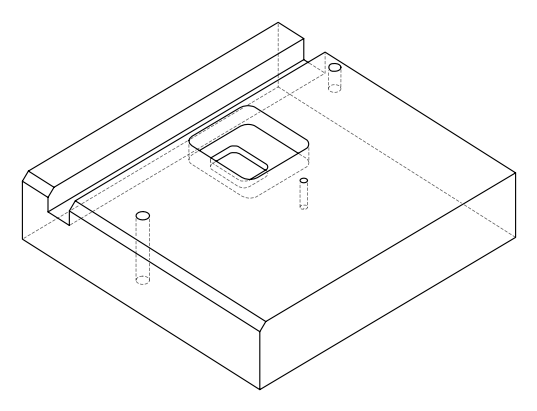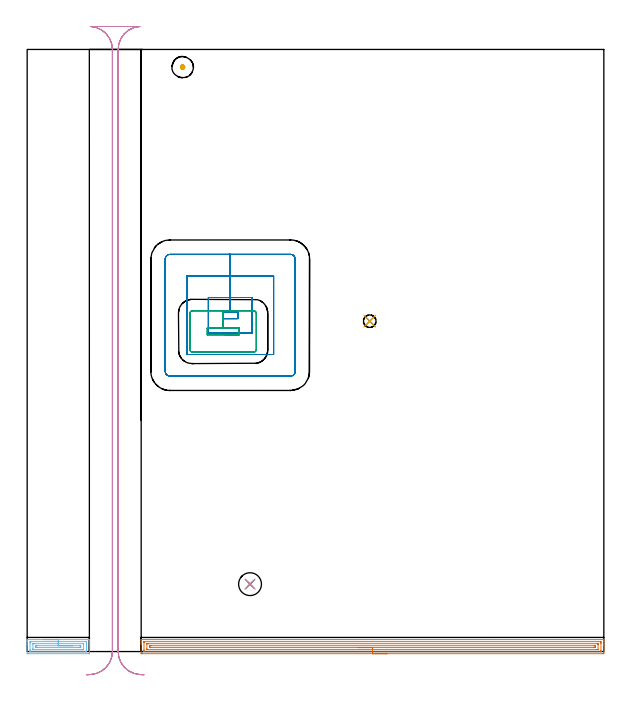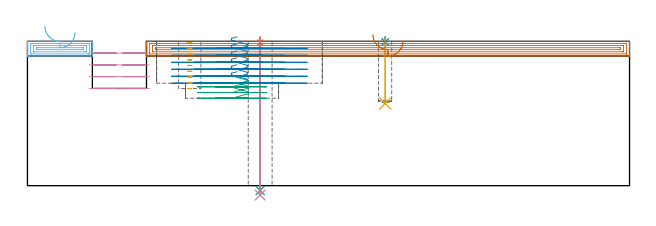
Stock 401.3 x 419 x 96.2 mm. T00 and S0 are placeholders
(PLAN: 11 operations, 8 tool changes, 32.9 min)
(1 SPOT_DRILL | STEP1HOLE | NXT0321_9005460120000 | 0.03 min | 4 mm3)
(2 SPOT_DRILL_1 | STEP1POCKET | NXT0321_9005460120000 | 0.03 min | 1 mm3)
(3 DRILL_THROUGH_HOLE_INTO_CENTER | STEP1HOLE | NXT0301_065 | 0.41 min | 6635 mm3)
(4 DRILL_TO_ENLARGE_THROUGH_HOLE | STEP1HOLE | UGT0301_241 | 0.42 min | 12422 mm3)
(5 DRILL_BLIND_HOLE_INTO_CENTER | STEP1POCKET | NXT0301_059 | 0.18 min | 2438 mm3)
(6 AREA_MILL | FG_CHAMFER_SURFACE | UGT0205_001 | 1.59 min | 2357 mm3)
(7 AREA_MILL_1 | FG_CHAMFER_SURFACE_1 | UGT0205_001 | 10.51 min | 15743 mm3)
(8 MILL_RECTANGULAR_POCKET | POCKET_RECTANGULAR_STRAIGHT | UGT0201_094 | Follow Part, ap 5, ae 75% | 9.81 min | 318380 mm3)
(9 MILL_RECTANGULAR_POCKET_1 | POCKET_RECTANGULAR_STRAIGHT_1 | UGT0201_008 | Follow Part, ap 4, ae 75% | 1.61 min | 26970 mm3)
(10 MILL_RECTANGULAR_SLOT | SLOT_RECTANGULAR | UGT0201_004 | Follow Part, ap 8, ae 75% | 7.86 min | 473195 mm3)
(11 MILL_BLIND_HOLE_FROM_SOLID_MATERIAL | STEP1POCKET_1 | NXT0201_011 | Spiral | 0.48 min | 5401 mm3)
(TOOL NXT0321_9005460120000 | NC Spot Drill, 142deg, 12mm, Carbide, Uncoated | D12 PA142 FL30 Z2)
(TOOL NXT0301_065 | Carbide Drill 9.4mm [860.1-0940-075A1-MM 2214] | D9.4 PA140 FL98 Z2)
(TOOL UGT0301_241 | Twist Drill 15.9 mm | D15.9 PA118 FL120 Z2)
(TOOL NXT0301_059 | Carbide Drill 8.8mm [860.1-0880-026A1-MM 2214] | D8.8 PA140 FL47 Z2)
(TOOL UGT0205_001 | Chamfer Mill 20 x 3 x 45 deg. | D20 FL50 Z2)
(TOOL UGT0201_094 | End mill 20 mm | D20 FL38 Z4)
(TOOL UGT0201_008 | End Mill 16 mm | D16 FL32 Z4)
(TOOL UGT0201_004 | End Mill 32 mm | D32 FL53 Z6)
(TOOL NXT0201_011 | ENDMILL 12mm [2P460-1200-NA 1630] | D12 FL38 Z6)
(OP 1 SPOT_DRILL)
G17 G21 G94 G90
T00 M6
G54
G17 G0 G90 X155.1 Y46.9 S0 M3
G43 Z106.2 H0
G94 G81 G98 Z95.516 F250. R99.2
G80
M5
M2
(OP 2 SPOT_DRILL_1)
G17 G21 G94 G90
T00 M6
G54
G17 G0 G90 X238.4 Y229.9 S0 M3
G43 Z106.2 H0
G94 G81 G98 Z95.821 F250. R99.2
G80
M5
M2
(OP 3 DRILL_THROUGH_HOLE_INTO_CENTER)
G17 G21 G94 G90
T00 M6
G54
G17 G0 G90 X155.1 Y46.9 S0 M3
G43 Z106.2 H1
G94 G73 G98 Z-3.211 F250. Q9.037 R98.2
G80
M5
M2
(OP 4 DRILL_TO_ENLARGE_THROUGH_HOLE)
G17 G21 G94 G90
T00 M6
G54
G17 G0 G90 X155.1 Y46.9 S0 M3
G43 Z106.2 H0
G94 G73 G98 Z-6.277 F250. Q14.64 R98.2
G80
M5
M2
(OP 5 DRILL_BLIND_HOLE_INTO_CENTER)
G17 G21 G94 G90
T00 M6
G54
G17 G0 G90 X238.4 Y229.9 S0 M3
G43 Z106.2 H1
G94 G81 G98 Z54.8 F250. R98.2
G80
M5
M2
(OP 6 AREA_MILL)
G17 G21 G94 G90
T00 M6
G54
G17 G0 G90 X11.65 Y8.3 S1061 M3
G43 Z106.2 H0
G94 G1 X11.688 Z105.328 F250.
X11.802 Z104.463
X11.991 Z103.612
X12.253 Z102.78
X12.587 Z101.974
X12.99 Z101.2
X13.458 Z100.464
X13.99 Z99.772
X14.579 Z99.129
X15.222 Z98.539
X15.914 Z98.008
X16.65 Z97.54
X17.424 Z97.137
X18.23 Z96.803
X19.062 Z96.541
X19.914 Z96.352
X20.778 Z96.238
X21.65 Z96.2
X43.115
X43.291 Y8.297 Z96.188
X43.293 Y8.284 Z96.175
X43.3 Y7.901 Z95.801
Y7.666 Z95.566
Y6.934 Z94.83
Y5.685 Z93.582
Y4.284 Z92.179
Y-1.018 Z86.879
X43.298 Y-1.279 Z86.619
X43.29 Y-1.492 Z86.406
X43.075 Y-1.499 Z86.399
X0.632 Y-1.5 Z86.4
X0.222 Y-1.496 Z86.402
X0.01 Y-1.492 Z86.406
X0. Y-1.277 Z86.621
Y5.167 Z93.062
Y6.569 Z94.465
Y6.934 Z94.83
Y7.666 Z95.566
Y7.901 Z95.801
X0.007 Y8.284 Z96.175
X0.009 Y8.297 Z96.188
X0.185 Y8.3 Z96.2
X21.65
Y6.886 Z94.786
X40.929 Y6.885 Z94.785
X41.273 Y6.879 Z94.779
X41.29 Y6.767 Z94.667
X41.297 Y6.521 Z94.421
X41.299 Y6.051 Z93.951
X41.3 Y5.635 Z93.535
X41.299 Y0.749 Z88.649
X41.298 Y0.335 Z88.235
X41.29 Y-0.076 Z87.824
X40.879 Y-0.085 Z87.815
X40.829
X2.371
X2.027 Y-0.079 Z87.821
X2.01 Y0.033 Z87.933
X2.003 Y0.279 Z88.179
X2.001 Y0.749 Z88.649
X2. Y1.165 Z89.065
X2.001 Y6.051 Z93.951
X2.002 Y6.465 Z94.365
X2.01 Y6.876 Z94.776
X2.421 Y6.885 Z94.785
X2.471
X21.65 Y6.886 Z94.786
Y5.471 Z93.371
X39.09
X39.193 Y5.469 Z93.369
X39.273 Y5.466 Z93.366
X39.29 Y5.464 Z93.364
X39.294 Y5.433 Z93.333
X39.297 Y5.374 Z93.274
X39.299 Y5.167 Z93.067
X39.3 Y4.96 Z92.86
X39.299 Y1.427 Z89.327
X39.293 Y1.357 Z89.257
X39.29 Y1.336 Z89.236
X39.28 Y1.334 Z89.234
X39.244 Y1.332 Z89.232
X39.09 Y1.33 Z89.23
X38.504 Y1.328 Z89.228
X38.196
X4.21 Y1.329 Z89.229
X4.107 Y1.331 Z89.231
X4.027 Y1.334 Z89.234
X4.01 Y1.336 Z89.236
X4.006 Y1.367 Z89.267
X4.003 Y1.426 Z89.326
X4.001 Y1.633 Z89.533
X4. Y1.84 Z89.74
X4.001 Y5.373 Z93.273
X4.007 Y5.443 Z93.343
X4.01 Y5.463 Z93.363
X4.02 Y5.466 Z93.366
X4.056 Y5.468 Z93.368
X4.21 Y5.47 Z93.37
X4.796 Y5.471 Z93.371
X5.104
X21.65
Y4.057 Z91.957
X36.637
X37.165 Y4.053 Z91.953
X37.286 Y4.05 Z91.95
X37.292 Y3.841 Z91.741
X37.3 Y3.401 Z91.301
X37.291 Y2.959 Z90.859
X37.284 Y2.75 Z90.65
X37.069 Y2.746 Z90.646
X36.407 Y2.743 Z90.643
X36.178
X6.663
X6.135 Y2.747 Z90.647
X6.014 Y2.75 Z90.65
X6.008 Y2.959 Z90.859
X6. Y3.398 Z91.298
X6.009 Y3.841 Z91.741
X6.016 Y4.05 Z91.95
X6.231 Y4.054 Z91.954
X6.893 Y4.057 Z91.957
X7.122
X21.65
X22.522 Z91.995
X23.386 Z92.109
X24.238 Z92.298
X25.07 Z92.56
X25.876 Z92.894
X26.65 Z93.297
X27.386 Z93.766
X28.078 Z94.297
X28.721 Z94.886
X29.31 Z95.529
X29.842 Z96.221
X30.31 Z96.957
X30.713 Z97.731
X31.047 Z98.537
X31.309 Z99.369
X31.498 Z100.221
X31.612 Z101.086
X31.65 Z101.957
G0 Z106.2
M5
M2
(OP 7 AREA_MILL_1)
G17 G21 G94 G90
T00 M6
G54
G17 G0 G90 X250.3 Y-1.5 S1061 M3
G43 Z106.2 H0
Z96.4
G94 G1 X250.262 Z95.528 F250.
X250.148 Z94.664
X249.959 Z93.812
X249.697 Z92.98
X249.363 Z92.174
X248.96 Z91.4
X248.492 Z90.664
X247.96 Z89.972
X247.371 Z89.329
X246.728 Z88.74
X246.036 Z88.209
X245.3 Z87.74
X244.526 Z87.337
X243.72 Z87.003
X242.888 Z86.741
X242.037 Z86.552
X241.172 Z86.438
X240.3 Z86.4
X79.92
X79.509 Y-1.496 Z86.402
X79.31 Y-1.492 Z86.406
X79.3 Y-1.289 Z86.609
Y5.167 Z93.062
Y5.708 Z93.605
Y6.051 Z93.947
Y6.592 Z94.488
Y6.935 Z94.829
Y7.619 Z95.519
Y7.927 Z95.826
X79.307 Y8.285 Z96.176
X79.309 Y8.297 Z96.188
X79.473 Y8.3 Z96.2
X401.127
X401.291 Y8.297 Z96.188
X401.293 Y8.285 Z96.176
X401.3 Y7.926 Z95.826
Y7.619 Z95.519
Y6.935 Z94.829
Y5.708 Z93.605
Y5.167 Z93.062
Y4.554 Z92.45
Y-0.748 Z87.15
X401.297 Y-1.018 Z86.879
X401.291 Y-1.492 Z86.406
X401.162 Y-1.495 Z86.403
X400.68 Y-1.5 Z86.4
X240.3
Y-0.086 Z87.814
X81.657 Y-0.085 Z87.815
X81.317 Y-0.079 Z87.821
X81.31 Y0.031 Z87.931
X81.303 Y0.265 Z88.165
X81.301 Y0.749 Z88.649
X81.3 Y1.151 Z89.051
X81.301 Y6.051 Z93.951
X81.302 Y6.451 Z94.351
X81.31 Y6.854 Z94.754
X81.319 Y6.88 Z94.78
X81.339 Y6.881 Z94.781
X81.39 Y6.884 Z94.784
X81.496 Y6.885 Z94.785
X81.707 Y6.886 Z94.786
X398.943 Y6.885 Z94.785
X399.283 Y6.879 Z94.779
X399.29 Y6.769 Z94.669
X399.297 Y6.535 Z94.435
X399.299 Y6.051 Z93.951
X399.3 Y5.649 Z93.549
X399.299 Y0.749 Z88.649
X399.298 Y0.349 Z88.249
X399.29 Y-0.055 Z87.845
X399.281 Y-0.08 Z87.82
X399.262 Y-0.081 Z87.819
X399.21 Y-0.084 Z87.816
X399.104 Y-0.085 Z87.815
X398.893 Y-0.086 Z87.814
X240.3
Y1.328 Z89.228
X83.801 Y1.329 Z89.229
X83.494 Y1.33 Z89.23
X83.392 Y1.332 Z89.232
X83.319 Y1.335 Z89.235
X83.31 Y1.441 Z89.341
X83.304 Y1.633 Z89.533
X83.3 Y1.824 Z89.724
X83.301 Y5.358 Z93.258
X83.306 Y5.422 Z93.322
X83.311 Y5.465 Z93.365
X83.341 Y5.467 Z93.367
X83.494 Y5.469 Z93.369
X84.08 Y5.471 Z93.371
X84.387
X396.799
X397.106 Y5.47 Z93.37
X397.208 Y5.468 Z93.368
X397.281 Y5.465 Z93.365
X397.29 Y5.359 Z93.259
X397.296 Y5.167 Z93.067
X397.3 Y4.976 Z92.876
X397.299 Y1.442 Z89.342
X397.294 Y1.378 Z89.278
X397.289 Y1.335 Z89.235
X397.259 Y1.333 Z89.233
X397.106 Y1.331 Z89.231
X396.52 Y1.329 Z89.229
X396.213 Y1.328 Z89.228
X240.3
Y2.743 Z90.643
X85.945
X85.424 Y2.75 Z90.65
X85.31 Y2.762 Z90.662
X85.304 Y2.964 Z90.864
X85.3 Y3.381 Z91.281
Y3.4 Z91.3
X85.304 Y3.832 Z91.732
X85.31 Y4.042 Z91.942
X85.516 Y4.051 Z91.951
X86.174 Y4.057 Z91.957
X394.655 Y4.056 Z91.956
X395.177 Y4.05 Z91.95
X395.29 Y4.038 Z91.938
X395.296 Y3.836 Z91.736
X395.3 Y3.419 Z91.319
Y3.4 Z91.3
X395.296 Y2.968 Z90.868
X395.29 Y2.758 Z90.658
X395.084 Y2.749 Z90.649
X394.426 Y2.743 Z90.643
X240.3
X239.428 Z90.681
X238.564 Z90.795
X237.712 Z90.983
X236.88 Z91.246
X236.074 Z91.58
X235.3 Z91.982
X234.564 Z92.451
X233.872 Z92.982
X233.229 Z93.572
X232.64 Z94.215
X232.109 Z94.907
X231.64 Z95.643
X231.237 Z96.416
X230.903 Z97.222
X230.641 Z98.054
X230.452 Z98.906
X230.338 Z99.771
X230.3 Z100.643
G0 Z106.2
M5
M2
(OP 8 MILL_RECTANGULAR_POCKET)
G17 G21 G94 G90
T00 M6
G54
G17 G0 G90 X139.65 Y236.4 S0 M3
G43 Z106.2 H0
Z99.2
G94 G1 X136.1 Z98.249 F250.
Y231.7 Z96.989
X146.5 Z94.203
Y236.4 Z92.943
X141.3 Z91.55
X136.1 F500.
Y231.7
X146.5
Y236.4
X141.3
Y246.4
X126.1
Y221.7
X156.5
Y246.4
X141.3
Y261.4
X111.1
Y206.7
X171.5
Y261.4
X141.3
Y276.4
X99.3
G3 X96.1 Y273.2 R3.2
G1 Y194.9
G3 X99.3 Y191.7 R3.2
G1 X183.3
G3 X186.5 Y194.9 R3.2
G1 Y273.2
G3 X183.3 Y276.4 R3.2
G1 X141.3
X140.3
G0 X139.65 Y236.4 Z94.55
G1 X136.1 Z93.599 F250.
Y231.7 Z92.339
X146.5 Z89.553
Y236.4 Z88.293
X141.3 Z86.9
X136.1 F500.
Y231.7
X146.5
Y236.4
X141.3
Y246.4
X126.1
Y221.7
X156.5
Y246.4
X141.3
Y261.4
X111.1
Y206.7
X171.5
Y261.4
X141.3
Y276.4
X99.3
G3 X96.1 Y273.2 R3.2
G1 Y194.9
G3 X99.3 Y191.7 R3.2
G1 X183.3
G3 X186.5 Y194.9 R3.2
G1 Y273.2
G3 X183.3 Y276.4 R3.2
G1 X141.3
X140.3
G0 X139.65 Y236.4 Z89.9
G1 X136.1 Z88.949 F250.
Y231.7 Z87.689
X146.5 Z84.903
Y236.4 Z83.643
X141.3 Z82.25
X136.1 F500.
Y231.7
X146.5
Y236.4
X141.3
Y246.4
X126.1
Y221.7
X156.5
Y246.4
X141.3
Y261.4
X111.1
Y206.7
X171.5
Y261.4
X141.3
Y276.4
X99.3
G3 X96.1 Y273.2 R3.2
G1 Y194.9
G3 X99.3 Y191.7 R3.2
G1 X183.3
G3 X186.5 Y194.9 R3.2
G1 Y273.2
G3 X183.3 Y276.4 R3.2
G1 X141.3
X140.3
G0 X139.65 Y236.4 Z85.25
G1 X136.1 Z84.299 F250.
Y231.7 Z83.039
X146.5 Z80.253
Y236.4 Z78.993
X141.3 Z77.6
X136.1 F500.
Y231.7
X146.5
Y236.4
X141.3
Y246.4
X126.1
Y221.7
X156.5
Y246.4
X141.3
Y261.4
X111.1
Y206.7
X171.5
Y261.4
X141.3
Y276.4
X99.3
G3 X96.1 Y273.2 R3.2
G1 Y194.9
G3 X99.3 Y191.7 R3.2
G1 X183.3
G3 X186.5 Y194.9 R3.2
G1 Y273.2
G3 X183.3 Y276.4 R3.2
G1 X141.3
X140.3
G0 X139.65 Y236.4 Z80.6
G1 X136.1 Z79.649 F250.
Y231.7 Z78.389
X146.5 Z75.603
Y236.4 Z74.343
X141.3 Z72.95
X136.1 F500.
Y231.7
X146.5
Y236.4
X141.3
Y246.4
X126.1
Y221.7
X156.5
Y246.4
X141.3
Y261.4
X111.1
Y206.7
X171.5
Y261.4
X141.3
Y276.4
X99.3
G3 X96.1 Y273.2 R3.2
G1 Y194.9
G3 X99.3 Y191.7 R3.2
G1 X183.3
G3 X186.5 Y194.9 R3.2
G1 Y273.2
G3 X183.3 Y276.4 R3.2
G1 X141.3
X140.3
G0 X139.65 Y236.4 Z75.95
G1 X136.1 Z74.999 F250.
Y231.7 Z73.739
X146.5 Z70.953
Y236.4 Z69.693
X141.3 Z68.3
X136.1 F500.
Y231.7
X146.5
Y236.4
X141.3
Y246.4
X126.1
Y221.7
X156.5
Y246.4
X141.3
Y261.4
X111.1
Y206.7
X171.5
Y261.4
X141.3
Y276.4
X99.3
G3 X96.1 Y273.2 R3.2
G1 Y194.9
G3 X99.3 Y191.7 R3.2
G1 X183.3
G3 X186.5 Y194.9 R3.2
G1 Y273.2
G3 X183.3 Y276.4 R3.2
G1 X141.3
X140.3
G0 Z106.2
M5
M2
(OP 9 MILL_RECTANGULAR_POCKET_1)
G17 G21 G94 G90
T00 M6
G54
G17 G0 G90 X137.809 Y220.4 S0 M3
G43 Z106.2 H0
Z72.67
G94 G1 X147.4 Z70.1 F250.
Y225.1 Z68.841
X136.35 Z65.88
X125.3 F500.
Y220.4
X147.4
Y225.1
X136.35
Y237.1
X114.8
G3 X113.3 Y235.6 R1.5
G1 Y209.9
G3 X114.8 Y208.4 R1.5
G1 X157.9
G3 X159.4 Y209.9 R1.5
G1 Y235.6
G3 X157.9 Y237.1 R1.5
G1 X136.35
X135.35
G0 X137.809 Y220.4 Z68.88
G1 X147.4 Z66.31 F250.
Y225.1 Z65.051
X136.35 Z62.09
X125.3 F500.
Y220.4
X147.4
Y225.1
X136.35
Y237.1
X114.8
G3 X113.3 Y235.6 R1.5
G1 Y209.9
G3 X114.8 Y208.4 R1.5
G1 X157.9
G3 X159.4 Y209.9 R1.5
G1 Y235.6
G3 X157.9 Y237.1 R1.5
G1 X136.35
X135.35
G0 X137.809 Y220.4 Z65.09
G1 X147.4 Z62.52 F250.
Y225.1 Z61.261
X136.35 Z58.3
X125.3 F500.
Y220.4
X147.4
Y225.1
X136.35
Y237.1
X114.8
G3 X113.3 Y235.6 R1.5
G1 Y209.9
G3 X114.8 Y208.4 R1.5
G1 X157.9
G3 X159.4 Y209.9 R1.5
G1 Y235.6
G3 X157.9 Y237.1 R1.5
G1 X136.35
X135.35
G0 Z106.2
M5
M2
(OP 10 MILL_RECTANGULAR_SLOT)
G17 G21 G94 G90
T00 M6
G54
G17 G0 G90 X80.555 Y-16.23 S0 M3
G43 Z106.2 H0
Z88.35
G94 G1 X77.572 Y-15.906 F250.
G2 X63.3 Y0. R16. F500.
G1 Y419.
G2 X78.321 Y434.97 R16.
G1 Y435.
X44.279
Y434.97
G2 X59.3 Y419. R16.
G1 Y0.
G2 X45.012 Y-15.908 R16.
G1 X42.029 Y-16.229 F250.
G0 X81.315 Y-16.154 Z80.5
G1 X78.321 Y-15.97
G2 X63.3 Y0. R16. F500.
G1 Y419.
G2 X78.321 Y434.97 R16.
G1 Y435.
X44.279
Y434.97
G2 X59.3 Y419. R16.
G1 Y0.
G2 X44.279 Y-15.97 R16.
G1 X41.285 Y-16.154 F250.
G0 X81.315 Z72.65
G1 X78.321 Y-15.97
G2 X63.3 Y0. R16. F500.
G1 Y419.
G2 X78.321 Y434.97 R16.
G1 Y435.
X44.279
Y434.97
G2 X59.3 Y419. R16.
G1 Y0.
G2 X44.279 Y-15.97 R16.
G1 X41.285 Y-16.154 F250.
G0 X81.315 Z64.8
G1 X78.321 Y-15.97
G2 X63.3 Y0. R16. F500.
G1 Y419.
G2 X78.321 Y434.97 R16.
G1 Y435.
X44.279
Y434.97
G2 X59.3 Y419. R16.
G1 Y0.
G2 X44.279 Y-15.97 R16.
G1 X41.285 Y-16.154 F250.
G0 Z106.2
M5
M2
(OP 11 MILL_BLIND_HOLE_FROM_SOLID_MATERIAL)
G17 G21 G94 G90
T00 M6
G54
G17 G0 G90 X108.2 Y406.7 S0 M3
G43 Z106.2 H1
Z95.367
G94 G3 X108.9 Y407.4 R0.7 F250.
X108.2 Y408.1 R0.7
X106.8 Y406.7 R1.4
X108.2 Y408.1 R-1.4
X107.5 Y407.4 R0.7
X108.2 Y406.7 R0.7
G0 Z91.533
G3 X108.9 Y407.4 R0.7
X108.2 Y408.1 R0.7
X106.8 Y406.7 R1.4
X108.2 Y408.1 R-1.4
X107.5 Y407.4 R0.7
X108.2 Y406.7 R0.7
G0 Z87.7
G3 X108.9 Y407.4 R0.7
X108.2 Y408.1 R0.7
X106.8 Y406.7 R1.4
X108.2 Y408.1 R-1.4
X107.5 Y407.4 R0.7
X108.2 Y406.7 R0.7
G0 Z83.867
G3 X108.9 Y407.4 R0.7
X108.2 Y408.1 R0.7
X106.8 Y406.7 R1.4
X108.2 Y408.1 R-1.4
X107.5 Y407.4 R0.7
X108.2 Y406.7 R0.7
G0 Z80.033
G3 X108.9 Y407.4 R0.7
X108.2 Y408.1 R0.7
X106.8 Y406.7 R1.4
X108.2 Y408.1 R-1.4
X107.5 Y407.4 R0.7
X108.2 Y406.7 R0.7
G0 Z76.2
G3 X108.9 Y407.4 R0.7
X108.2 Y408.1 R0.7
X106.8 Y406.7 R1.4
X108.2 Y408.1 R-1.4
X107.5 Y407.4 R0.7
X108.2 Y406.7 R0.7
G0 Z72.367
G3 X108.9 Y407.4 R0.7
X108.2 Y408.1 R0.7
X106.8 Y406.7 R1.4
X108.2 Y408.1 R-1.4
X107.5 Y407.4 R0.7
X108.2 Y406.7 R0.7
G0 Z68.533
G3 X108.9 Y407.4 R0.7
X108.2 Y408.1 R0.7
X106.8 Y406.7 R1.4
X108.2 Y408.1 R-1.4
X107.5 Y407.4 R0.7
X108.2 Y406.7 R0.7
G0 Z64.7
G3 X108.9 Y407.4 R0.7
X108.2 Y408.1 R0.7
X106.8 Y406.7 R1.4
X108.2 Y408.1 R-1.4
X107.5 Y407.4 R0.7
X108.2 Y406.7 R0.7
G0 Z106.2
M5
M2
